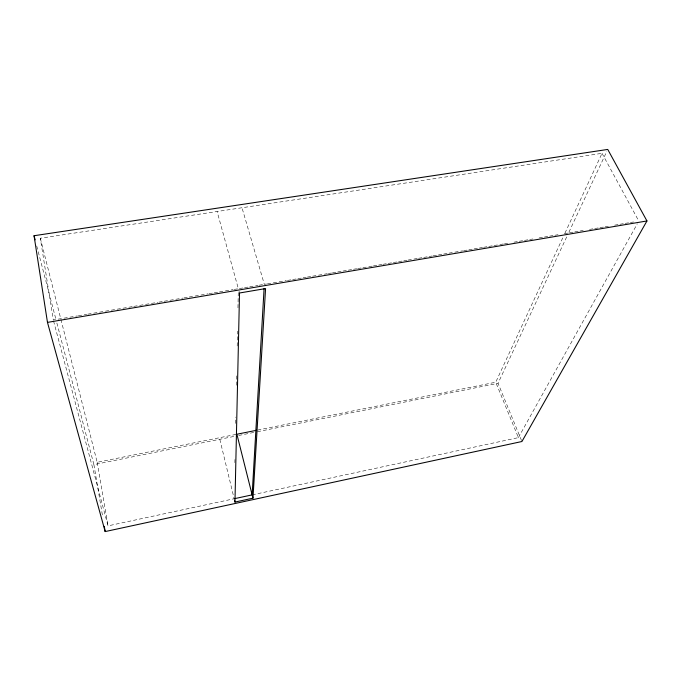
<?xml version="1.0" encoding="UTF-8"?>
<svg xmlns="http://www.w3.org/2000/svg" width="681" height="681" viewBox="0 0 681 681"><rect width="100%" height="100%" fill="white"/><g stroke="black" fill="none" stroke-linecap="round" stroke-linejoin="round"><path stroke-width="0.51" stroke-dasharray="3.4 2.55" d="M234.877 462.68L234.945 459.496M235.66 423.429L235.788 417.07M236.418 385.242L236.656 373.58M237.201 345.999L237.499 331.153M237.958 307.812L238.299 290.847M252.14 494.874L518.403 437.619L495.725 382.228L563.17 236.997M564.949 233.149L602.021 153.327L40.324 238.231L53.288 319.976L77.336 315.916M521.527 440.539L498.032 383.284L567.111 236.035M568.916 232.187L606.839 151.352M518.403 437.619L637.254 223.87M53.561 320.998L108.015 525.86L234.162 498.739L219.435 437.738M60.932 319.432L97.187 462.305L236.877 434.24M257.673 430.06L495.725 382.228M56.863 322.981L93.901 464.621L234.519 436.325M238.682 435.482L256.388 431.916M257.427 431.711L498.032 383.284M78.383 315.737L86.742 314.324M87.789 314.154L132.744 306.561M133.791 306.382L157.839 302.321M158.886 302.143L163.065 301.436M164.112 301.257L182.925 298.082M183.972 297.903L188.16 297.197M189.199 297.018L208.02 293.843M209.067 293.664L213.247 292.958M214.294 292.779L218.473 292.072M219.52 291.902L233.115 289.604M234.153 289.425L238.341 288.718L217.103 211.51M239.38 288.548L243.543 287.842M244.581 287.671L248.735 286.965M249.774 286.786L258.099 285.382M259.138 285.211L263.3 284.505M266.433 283.977L264.339 284.335L241.993 207.748M267.48 283.798L286.36 280.606M287.416 280.436L291.604 279.721M292.66 279.55L296.856 278.835M297.903 278.665L302.1 277.95M303.147 277.771L306.297 277.244M307.344 277.065L311.54 276.358M312.588 276.18L327.272 273.702M328.319 273.524L331.468 272.996M332.515 272.817L336.712 272.102M337.759 271.932L341.956 271.217M343.003 271.047L347.199 270.331M348.246 270.161L352.443 269.446M353.499 269.267L356.64 268.74M357.687 268.561L361.883 267.854M362.939 267.676L372.379 266.084M373.426 265.905L377.623 265.198M378.67 265.02L381.82 264.492M382.867 264.313L387.063 263.598M388.11 263.428L392.307 262.713M393.354 262.543L397.551 261.827M398.598 261.649L402.794 260.942M403.842 260.763L406.991 260.236M408.038 260.057L417.479 258.465M418.526 258.286L422.722 257.58M423.769 257.401L427.966 256.694M429.021 256.516L432.163 255.979M433.21 255.809L437.406 255.094M438.462 254.924L442.65 254.209M443.706 254.039L447.902 253.323M448.949 253.145L462.586 250.846M463.633 250.668L467.83 249.961M468.877 249.782L473.074 249.076M474.121 248.897L478.317 248.19M479.364 248.012L482.514 247.475M483.561 247.305L487.758 246.59M488.805 246.42L493.001 245.705M494.048 245.535L503.489 243.934M504.536 243.755L507.685 243.228M513.976 242.164L518.173 241.457M519.228 241.278L523.417 240.572M524.472 240.393L528.669 239.686M529.716 239.508L532.857 238.971M539.156 237.916L543.353 237.201M544.4 237.031L548.597 236.316M549.644 236.137L553.84 235.43M554.887 235.251L558.037 234.724M564.328 233.66L568.524 232.953M569.571 232.774L573.768 232.068M574.815 231.889L579.012 231.182M580.059 231.004L583.208 230.467M589.499 229.412L593.696 228.697M594.751 228.527L598.939 227.812M599.995 227.633L604.192 226.926M605.239 226.747L608.38 226.22M614.679 225.156L618.876 224.449M619.923 224.27L624.119 223.564M625.167 223.385L629.363 222.678M630.41 222.5L633.56 221.963M602.021 153.327L638.301 220.15M239.048 291.289L239.516 293M36.731 245.994L55.791 318.87M40.324 238.231L60.669 318.41M97.187 462.305L108.015 525.86M93.901 464.621L102.712 516.93"/><path stroke-width="1.02" d="M234.962 502.067L239.516 293L265.573 288.574L252.974 498.177L234.962 502.067L234.562 500.399M264.092 288.565L252.14 494.874L234.162 498.739M646.95 220.959L521.927 441.509L105.172 531.572L47.474 322.394L34.05 235.728L607.741 149.428L646.95 220.959L47.474 322.394M256.635 430.273L236.877 434.24L252.974 498.177M34.05 235.728L35.123 239.84M104.295 526.345L105.172 531.572"/></g></svg>
